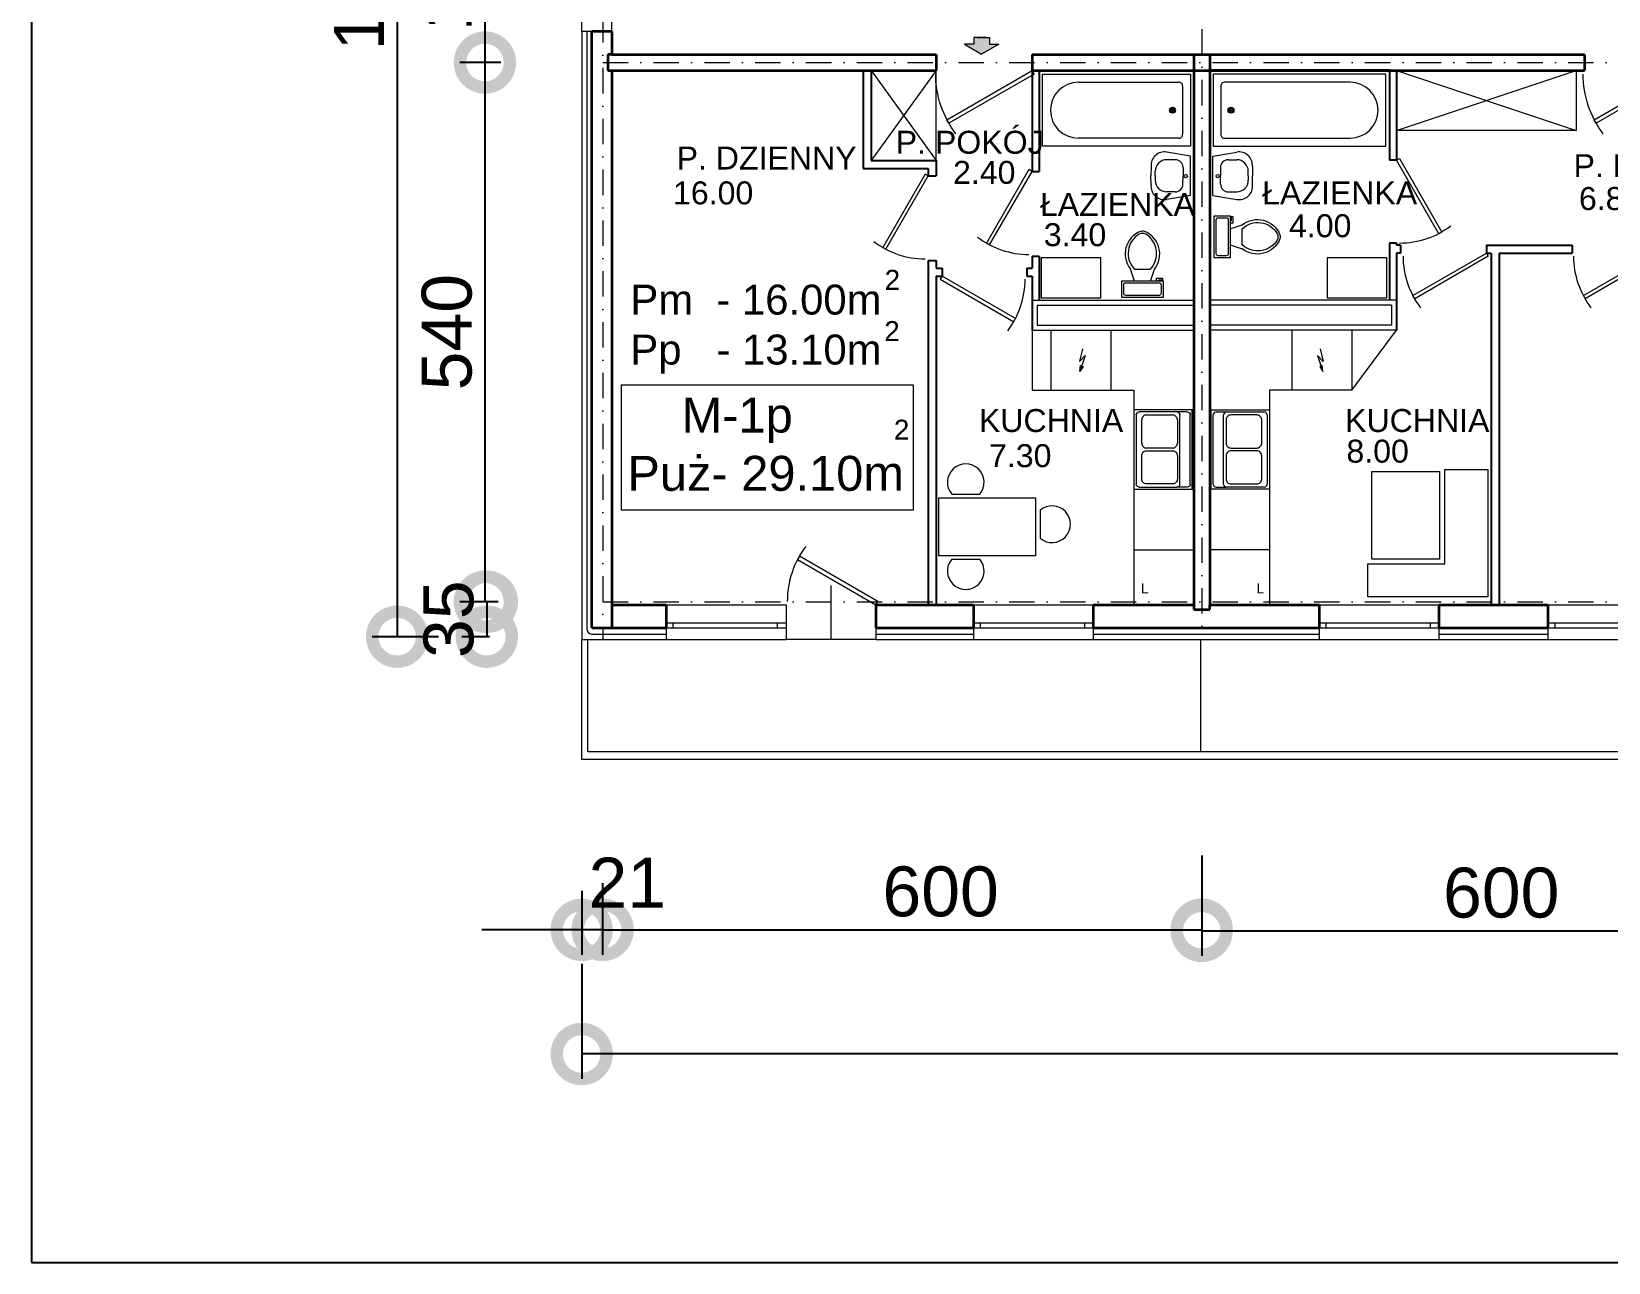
# Model space of a CAD drawing. Header units: millimetres. Extents: x 1319 to 32981, y -1505 to 15285.
# Drawn here: x 22990 to 24569, y 8233 to 9465 of the extents above; entities that cross this region are included whole.
import ezdxf

# ---------------------------------------------------------------- set-up
doc = ezdxf.new("R2010")
doc.units = ezdxf.units.MM
doc.header["$MEASUREMENT"] = 0
doc.header["$PDMODE"] = 2
doc.linetypes.add('DASHDOTX2', pattern=[50.8, 25.4, -12.7, 0, -12.7])
doc.layers.get('0').update_dxf_attribs({"lineweight": 5})
for name, color, linetype, lineweight in [('Ocieplenie', 6, 'Continuous', 5), ('Okna', 7, 'Continuous', 9), ('Okna c.', 7, 'Continuous', 5), ('OPIS', 7, 'Continuous', 9), ('Osie', 1, 'DASHDOTX2', 5), ('Piony', 1, 'Continuous', 18), ('Scianki', 34, 'Continuous', 25), ('Urządzenia', 160, 'Continuous', 5), ('Wymiary', 102, 'Continuous', 9), ('Wypełnienie', 7, 'Continuous', 5), ('Ściany k.', 7, 'Continuous', 35)]:
    doc.layers.add(name, color=color, linetype=linetype, lineweight=lineweight)
doc.layers.add('Ramka', color=7, linetype='Continuous', plot=False)
doc.styles.get("Standard").update_dxf_attribs({"font": 'ARIAL.TTF'})
doc.linetypes.add('BATTING', pattern='A,0.00254,-2.54,[134,ltypeshp.shx,S=2.54,R=0,X=-2.54,Y=0],-5.08,[134,ltypeshp.shx,S=2.54,R=180,X=2.54,Y=0],-2.54', length=10.16254)
doc.dimstyles.new('ISO-25', dxfattribs={"dimscale": 20, "dimtxt": 2.5, "dimasz": 5, "dimexe": 1.25, "dimexo": 0.625, "dimtad": 1, "dimtxsty": 'Standard', "dimblk": 'DOTSMALL', "dimcen": 2.5, "dimadec": 0, "dimazin": 0, "dimtfac": 1, "dimtmove": 0, "dimatfit": 3, "dimfxl": 0, "dimarcsym": 0})

# ---------------------------------------------------------------- blocks, each defined once
blk = doc.blocks.new('Door - Right Hung 36 in.')
blk.add_lwpolyline([(-0.75, -1.3), (0, 0), (-31.18, 18), (-31.93, 16.7)], close=True)
blk.add_arc((0, 0), 36, 142.68987, 180)
blk = doc.blocks.new('Toilet - top')
for p, q in [((9.5, -6), (9.5, -2)), ((-10, -8.5), (-8, -8.5)), ((-10, -9.5), (-10, -8.5)), ((-7, -9.5), (-10, -9.5)), ((-8, -8.5), (-8, -8)), ((-7, -8), (-7, -9.5)), ((-4, -8), (-6, -14)), ((4, -14), (-4, -14)), ((4, -8), (6, -14))]:
    blk.add_line(p, q)
blk.add_lwpolyline([(10.5, -8), (10.5, 0), (-10.5, 0), (-10.5, -8)], close=True)
for points in [[(-9.5, -2), (-9.5, -6)], [(8.5, -1), (-8.5, -1)], [(-8.5, -7), (8.5, -7)]]:
    blk.add_lwpolyline(points)
for centre, radius, start, end in [((-8.62, -1.88), 0.884, 81.8699, 188.1301), ((-8.62, -6.12), 0.884, 171.8699, 278.1301), ((8.62, -1.88), 0.884, 351.8699, 98.1301), ((8.62, -6.12), 0.884, 261.8699, 8.1301), ((3.52, -21.58), 12.17, 141.46911, 247.97143), ((4.2, -21.82), 11.33, 136.36773, 238.94682), ((-3.52, -21.58), 12.17, 292.02843, 38.53071), ((-4.2, -21.82), 11.33, 301.05301, 43.63209), ((0, -27.88), 4, 245.73182, 294.26817), ((0, -29), 4, 254.86053, 285.13947)]:
    blk.add_arc(centre, radius, start, end)
blk = doc.blocks.new('_DotSmall')
at = {"color": 0, "const_width": 0.5}
blk.add_lwpolyline([(-0.0625, 0, 1), (0.0625, 0, 1)], format="xyb", close=True, dxfattribs=at)
blk = doc.blocks.new('*D70')
at = {"layer": 'Defpoints', "color": 0}
for p in [(24162, 8652.7), (23562, 8625), (24162, 8565.8)]:
    blk.add_point(p, dxfattribs=at)
at = {"layer": 'Wymiary', "color": 0, "lineweight": -2}
for p, q in [((24162, 8640.2), (24162, 8540.8)), ((23562, 8612.5), (23562, 8540.8)), ((23562, 8565.8), (24162, 8565.8))]:
    blk.add_line(p, q, dxfattribs=at)
at = {"layer": 'Wymiary', "color": 0, "lineweight": -2, "xscale": 100, "yscale": 100, "zscale": 100, "rotation": 180}
blk.add_blockref('_DotSmall', (23562, 8565.8), dxfattribs=at)
at = {"layer": 'Wymiary', "color": 0, "lineweight": -2, "xscale": 100, "yscale": 100, "zscale": 100}
blk.add_blockref('_DotSmall', (24162, 8565.8), dxfattribs=at)
at = {"layer": 'Wymiary', "color": 0, "insert": (23900.5, 8603.8), "char_height": 50, "attachment_point": 5}
blk.add_mtext('600', dxfattribs=at)
blk = doc.blocks.new('*D71')
at = {"layer": 'Defpoints', "color": 0}
for p in [(23541, 8544.2), (26823, 8540.8), (23541, 8441.3)]:
    blk.add_point(p, dxfattribs=at)
at = {"layer": 'Wymiary', "color": 0, "lineweight": -2}
for p, q in [((23541, 8531.7), (23541, 8416.3)), ((26823, 8528.3), (26823, 8416.3)), ((26823, 8441.3), (23541, 8441.3))]:
    blk.add_line(p, q, dxfattribs=at)
at = {"layer": 'Wymiary', "color": 0, "lineweight": -2, "xscale": 100, "yscale": 100, "zscale": 100, "rotation": 180}
blk.add_blockref('_DotSmall', (23541, 8441.3), dxfattribs=at)
at = {"layer": 'Wymiary', "color": 0, "lineweight": -2, "xscale": 100, "yscale": 100, "zscale": 100}
blk.add_blockref('_DotSmall', (26823, 8441.3), dxfattribs=at)
at = {"layer": 'Wymiary', "color": 0, "insert": (25182, 8479.3), "char_height": 50, "attachment_point": 5}
blk.add_mtext('3282', dxfattribs=at)
blk = doc.blocks.new('*D73')
at = {"layer": 'Defpoints', "color": 0}
for p in [(24162, 8652.7), (24762, 8631.2), (24762, 8564.6)]:
    blk.add_point(p, dxfattribs=at)
at = {"layer": 'Wymiary', "color": 0, "lineweight": -2}
for p, q in [((24162, 8640.2), (24162, 8539.6)), ((24762, 8618.7), (24762, 8539.6)), ((24162, 8564.6), (24762, 8564.6))]:
    blk.add_line(p, q, dxfattribs=at)
at = {"layer": 'Wymiary', "color": 0, "lineweight": -2, "xscale": 100, "yscale": 100, "zscale": 100, "rotation": 180}
blk.add_blockref('_DotSmall', (24162, 8564.6), dxfattribs=at)
at = {"layer": 'Wymiary', "color": 0, "lineweight": -2, "xscale": 100, "yscale": 100, "zscale": 100}
blk.add_blockref('_DotSmall', (24762, 8564.6), dxfattribs=at)
at = {"layer": 'Wymiary', "color": 0, "insert": (24462, 8602.6), "char_height": 50, "attachment_point": 5}
blk.add_mtext('600', dxfattribs=at)
blk = doc.blocks.new('*D83')
at = {"layer": 'Defpoints', "color": 0}
for p in [(23472.6, 9434.2), (23444.1, 8894.2), (23470, 8894.2)]:
    blk.add_point(p, dxfattribs=at)
at = {"layer": 'Wymiary', "color": 0, "lineweight": -2}
for p, q in [((23460.1, 9434.2), (23419.1, 9434.2)), ((23444.1, 9434.2), (23444.1, 8894.2)), ((23457.5, 8894.2), (23419.1, 8894.2))]:
    blk.add_line(p, q, dxfattribs=at)
at = {"layer": 'Wymiary', "color": 0, "lineweight": -2, "xscale": 100, "yscale": 100, "zscale": 100}
for p, rotation in [((23444.1, 9434.2), 90), ((23444.1, 8894.2), 270)]:
    blk.add_blockref('_DotSmall', p, dxfattribs=dict(at, rotation=rotation))
at = {"layer": 'Wymiary', "color": 0, "insert": (23406.1, 9164.2), "char_height": 50, "attachment_point": 5, "rotation": 90}
blk.add_mtext('540', dxfattribs=at)
blk = doc.blocks.new('*D84')
at = {"layer": 'Defpoints', "color": 0}
for p in [(23405.1, 10189.2), (23356.2, 8859.2), (23410, 8859.2)]:
    blk.add_point(p, dxfattribs=at)
at = {"layer": 'Wymiary', "color": 0, "lineweight": -2}
for p, q in [((23392.6, 10189.2), (23331.2, 10189.2)), ((23356.2, 10189.2), (23356.2, 8859.2)), ((23397.5, 8859.2), (23331.2, 8859.2))]:
    blk.add_line(p, q, dxfattribs=at)
at = {"layer": 'Wymiary', "color": 0, "lineweight": -2, "xscale": 100, "yscale": 100, "zscale": 100}
for p, rotation in [((23356.2, 10189.2), 90), ((23356.2, 8859.2), 270)]:
    blk.add_blockref('_DotSmall', p, dxfattribs=dict(at, rotation=rotation))
at = {"layer": 'Wymiary', "color": 0, "insert": (23318.2, 9524.2), "char_height": 50, "attachment_point": 5, "rotation": 90}
blk.add_mtext('1330', dxfattribs=at)
blk = doc.blocks.new('*D85')
at = {"layer": 'Defpoints', "color": 0}
for p in [(23470, 8894.2), (23446, 8859.2), (23461.2, 8859.2)]:
    blk.add_point(p, dxfattribs=at)
at = {"layer": 'Wymiary', "color": 0, "lineweight": -2}
for p, q in [((23457.5, 8894.2), (23421, 8894.2)), ((23446, 8894.2), (23446, 8859.2)), ((23448.7, 8859.2), (23421, 8859.2))]:
    blk.add_line(p, q, dxfattribs=at)
at = {"layer": 'Wymiary', "color": 0, "lineweight": -2, "xscale": 100, "yscale": 100, "zscale": 100}
for p, rotation in [((23446, 8894.2), 90), ((23446, 8859.2), 270)]:
    blk.add_blockref('_DotSmall', p, dxfattribs=dict(at, rotation=rotation))
at = {"layer": 'Wymiary', "color": 0, "insert": (23407.9, 8876.7), "char_height": 50, "attachment_point": 5, "rotation": 90}
blk.add_mtext('35', dxfattribs=at)
blk = doc.blocks.new('*D87')
at = {"layer": 'Defpoints', "color": 0}
for p in [(23478.9, 9614.2), (23444.1, 9434.2), (23472.6, 9434.2)]:
    blk.add_point(p, dxfattribs=at)
at = {"layer": 'Wymiary', "color": 0, "lineweight": -2}
for p, q in [((23466.4, 9614.2), (23419.1, 9614.2)), ((23444.1, 9614.2), (23444.1, 9434.2)), ((23460.1, 9434.2), (23419.1, 9434.2))]:
    blk.add_line(p, q, dxfattribs=at)
at = {"layer": 'Wymiary', "color": 0, "lineweight": -2, "xscale": 100, "yscale": 100, "zscale": 100}
for p, rotation in [((23444.1, 9614.2), 90), ((23444.1, 9434.2), 270)]:
    blk.add_blockref('_DotSmall', p, dxfattribs=dict(at, rotation=rotation))
at = {"layer": 'Wymiary', "color": 0, "insert": (23406.1, 9524.2), "char_height": 50, "attachment_point": 5, "rotation": 90}
blk.add_mtext('180', dxfattribs=at)
blk = doc.blocks.new('*D61')
at = {"layer": 'Defpoints', "color": 0}
for p in [(23562, 8624.8), (23541, 8617.2), (23541, 8565.6)]:
    blk.add_point(p, dxfattribs=at)
at = {"layer": 'Wymiary', "color": 0, "lineweight": -2}
for p, q in [((23562, 8612.3), (23562, 8540.6)), ((23541, 8604.7), (23541, 8540.6)), ((23541, 8565.6), (23441, 8565.6)), ((23562, 8565.6), (23541, 8565.6)), ((23562, 8565.6), (23662, 8565.6))]:
    blk.add_line(p, q, dxfattribs=at)
at = {"layer": 'Wymiary', "color": 0, "lineweight": -2, "xscale": 100, "yscale": 100, "zscale": 100}
blk.add_blockref('_DotSmall', (23541, 8565.6), dxfattribs=at)
at = {"layer": 'Wymiary', "color": 0, "lineweight": -2, "xscale": 100, "yscale": 100, "zscale": 100, "rotation": 180}
blk.add_blockref('_DotSmall', (23562, 8565.6), dxfattribs=at)
at = {"layer": 'Wymiary', "color": 0, "insert": (23586.7, 8612.9), "char_height": 50, "attachment_point": 5}
blk.add_mtext('21', dxfattribs=at)

msp = doc.modelspace()

# ---------------------------------------------------------------- hatches: boundary and pattern name
at = {"layer": 'Urządzenia'}
msp.add_hatch(color=256, dxfattribs=at).paths.add_polyline_path([(23958.885, 9452.556), (23949.535, 9452.556), (23949.535, 9459.423), (23937.145, 9459.423), (23933.631, 9459.423), (23933.631, 9452.556), (23924.281, 9452.556), (23941.583, 9442.677)])

# ---------------------------------------------------------------- linework, layer by layer
at = {"layer": 'Ocieplenie'}
for p, q in [((23541.05, 9465.249), (23541.05, 8856.245)), ((23551.05, 9465.249), (23541.05, 9465.249)), ((23625.686, 8868.245), (23625.686, 8856.245)), ((23835.686, 8868.245), (23835.686, 8856.245)), ((23933.464, 8868.245), (23933.464, 8856.245)), ((24053.464, 8868.245), (24053.464, 8856.245)), ((24279.57, 8868.245), (24279.57, 8856.245)), ((24399.57, 8868.245), (24399.57, 8856.245)), ((24508.818, 8868.245), (24508.818, 8856.245)), ((23541.05, 8856.245), (23625.686, 8856.245)), ((23835.686, 8856.245), (23933.464, 8856.245)), ((24053.464, 8856.245), (24279.57, 8856.245)), ((24399.57, 8856.245), (24508.818, 8856.245))]:
    msp.add_line(p, q, dxfattribs=at)
at = {"layer": 'Ocieplenie', "linetype": 'BATTING', "ltscale": 0.4}
msp.add_line((23546.161, 9465.249), (23546.161, 8866.881), dxfattribs=at)
at = {"layer": 'Ocieplenie', "linetype": 'BATTING', "ltscale": 0.5}
for p, q in [((23551.161, 8861.881), (23625.686, 8861.881)), ((23835.686, 8861.881), (23933.464, 8861.881)), ((24053.464, 8861.881), (24279.57, 8861.881)), ((24399.57, 8861.881), (24508.818, 8861.881))]:
    msp.add_line(p, q, dxfattribs=at)
at = {"layer": 'Ocieplenie', "linetype": 'BATTING', "ltscale": 0.4}
msp.add_arc((23551.161, 8866.881), 5, 180, 270, dxfattribs=at)
at = {"layer": 'Okna'}
msp.add_line((23835.686, 8856.245), (23745.686, 8856.245), dxfattribs=at)
at = {"layer": 'Okna c.'}
for p, q in [((23541.05, 9465.249), (23541.05, 9585.249)), ((23571.05, 9465.249), (23571.05, 9585.249)), ((23790.686, 8910.548), (23790.686, 8856.245)), ((23625.686, 8891.245), (23745.686, 8891.245)), ((23745.686, 8891.245), (23745.686, 8856.245)), ((23933.464, 8891.245), (24053.464, 8891.245)), ((24279.57, 8891.245), (24399.57, 8891.245)), ((24508.818, 8891.245), (24658.818, 8891.245)), ((23625.686, 8873.245), (23745.686, 8873.245)), ((23625.686, 8868.245), (23745.686, 8868.245)), ((23632.46, 8873.245), (23632.46, 8868.245)), ((23736.795, 8873.245), (23736.795, 8868.245)), ((23933.464, 8873.245), (24053.464, 8873.245)), ((23933.464, 8868.245), (24053.464, 8868.245)), ((23940.238, 8873.245), (23940.238, 8868.245)), ((24044.573, 8873.245), (24044.573, 8868.245)), ((24279.57, 8873.245), (24399.57, 8873.245)), ((24279.57, 8868.245), (24399.57, 8868.245)), ((24286.344, 8873.245), (24286.344, 8868.245)), ((24390.68, 8873.245), (24390.68, 8868.245)), ((24508.818, 8873.245), (24658.818, 8873.245)), ((24508.818, 8868.245), (24658.818, 8868.245)), ((24515.592, 8873.245), (24515.592, 8868.245)), ((23541.05, 8736.245), (23541.05, 8856.245)), ((23547.019, 8743.8), (23547.019, 8856.245)), ((23625.686, 8856.245), (23745.686, 8856.245)), ((23933.464, 8856.245), (24053.464, 8856.245)), ((24161.237, 8743.8), (24161.237, 8856.245)), ((24279.57, 8856.245), (24399.57, 8856.245)), ((24508.818, 8856.245), (24658.818, 8856.245)), ((26823.05, 8736.245), (23541.05, 8736.245)), ((26815.375, 8743.8), (23547.019, 8743.8))]:
    msp.add_line(p, q, dxfattribs=at)
at = {"layer": 'Osie'}
for p, q in [((23562.05, 10192.245), (23562.05, 8856.245)), ((24162.05, 10180.245), (24162.05, 8856.245)), ((23562.05, 9434.245), (25190.05, 9434.245)), ((23562.05, 8894.245), (25174.05, 8894.245))]:
    msp.add_line(p, q, dxfattribs=at)
at = {"layer": 'Piony'}
for p, q in [((23992.05, 9196.245), (24154.05, 9196.245)), ((24357.05, 9196.245), (24170.05, 9196.245)), ((23997.05, 9191.245), (24154.05, 9191.245)), ((23997.05, 9191.245), (23997.05, 9171.245)), ((24352.05, 9191.245), (24170.05, 9191.245)), ((24352.05, 9191.245), (24352.05, 9171.245)), ((23992.05, 9166.245), (24154.05, 9166.245)), ((23997.05, 9171.245), (24154.05, 9171.245)), ((24352.05, 9171.245), (24170.05, 9171.245)), ((24357.05, 9166.245), (24170.05, 9166.245))]:
    msp.add_line(p, q, dxfattribs=at)
at = {"layer": 'Ramka'}
msp.add_lwpolyline([(22989.98, 8232.53), (32980.628, 8232.53), (32980.628, 15285.103), (22989.98, 15285.103)], close=True, dxfattribs=at)
at = {"layer": 'Scianki'}
for p, q in [((23823.05, 9426.245), (23823.05, 9328.245)), ((23831.05, 9426.245), (23831.05, 9336.245)), ((23992.05, 9426.245), (23992.05, 9325.156)), ((23999.05, 9426.245), (23999.05, 9325.156)), ((24350.05, 9426.245), (24350.05, 9336.293)), ((24357.05, 9426.245), (24357.05, 9336.293)), ((23831.05, 9336.245), (23896.05, 9336.245)), ((23896.05, 9336.245), (23896.05, 9320.79)), ((24357.05, 9336.293), (24350.05, 9336.293)), ((23823.05, 9328.245), (23888.05, 9328.245)), ((23888.05, 9328.245), (23888.05, 9320.79)), ((23888.05, 9320.79), (23896.05, 9320.79)), ((23992.05, 9325.156), (23999.05, 9325.156)), ((23992.05, 9240.156), (23992.05, 9228.245)), ((23992.05, 9240.156), (23999.05, 9240.156)), ((23999.05, 9240.156), (23999.05, 9196.245)), ((24357.05, 9253.156), (24350.05, 9253.156)), ((24350.05, 9253.156), (24350.05, 9196.245)), ((24357.05, 9253.156), (24357.05, 9251.245)), ((24361.181, 9251.245), (24357.05, 9251.245)), ((24357.05, 9243.245), (24357.05, 9166.245)), ((24361.181, 9243.245), (24357.05, 9243.245)), ((24361.181, 9251.245), (24361.181, 9243.245)), ((24447.181, 9251.245), (24532.92, 9251.245)), ((24447.181, 9251.245), (24447.181, 9243.245)), ((24447.181, 9243.245), (24452.05, 9243.245)), ((24452.05, 9243.245), (24452.05, 8891.245)), ((24460.05, 9243.245), (24460.05, 8891.245)), ((24460.05, 9243.245), (24532.92, 9243.245)), ((24532.92, 9251.245), (24532.92, 9243.245)), ((23888.05, 9235.79), (23888.05, 8891.245)), ((23888.05, 9235.79), (23896.05, 9235.79)), ((23888.05, 9235.79), (23888.05, 9233.879)), ((23896.05, 9235.79), (23896.05, 9228.245)), ((23896.05, 9228.245), (23901.919, 9228.245)), ((23901.919, 9228.245), (23901.919, 9220.245)), ((23986.919, 9228.245), (23992.05, 9228.245)), ((23986.919, 9228.245), (23986.919, 9220.245)), ((23896.05, 9220.245), (23896.05, 8891.245)), ((23896.05, 9220.245), (23901.919, 9220.245)), ((23986.919, 9220.245), (23992.05, 9220.245)), ((23992.05, 9220.245), (23992.05, 9166.245))]:
    msp.add_line(p, q, dxfattribs=at)
at = {"layer": 'Urządzenia'}
for p, q in [((23933.631, 9452.556), (23924.281, 9452.556)), ((23924.281, 9452.556), (23941.583, 9442.677)), ((23946.021, 9459.423), (23933.631, 9459.423)), ((23933.631, 9459.423), (23933.631, 9452.556)), ((23937.145, 9459.423), (23949.535, 9459.423)), ((23958.885, 9452.556), (23941.583, 9442.677)), ((23949.535, 9459.423), (23949.535, 9452.556)), ((23949.535, 9452.556), (23958.885, 9452.556)), ((23831.05, 9426.245), (23896.05, 9336.245)), ((23896.05, 9426.245), (23831.05, 9336.245)), ((23896.05, 9370.876), (23896.05, 9426.245)), ((24357.05, 9426.245), (24537.05, 9366.245)), ((24357.05, 9366.245), (24537.05, 9426.245)), ((24134.771, 9386.445), (24130.771, 9386.445)), ((24132.771, 9384.445), (24132.771, 9388.445)), ((24189.329, 9386.445), (24193.329, 9386.445)), ((24191.329, 9384.445), (24191.329, 9388.445)), ((23896.05, 9336.245), (23896.05, 9370.876)), ((24135.675, 9336.798), (24127.035, 9336.833)), ((24150.89, 9340.353), (24127.067, 9344.513)), ((24150.89, 9301.059), (24150.89, 9340.353)), ((24173.21, 9340.353), (24197.033, 9344.513)), ((24173.21, 9301.059), (24173.21, 9340.353)), ((24188.424, 9336.798), (24197.064, 9336.833)), ((24111.364, 9329.99), (24111.167, 9320.854)), ((24111.289, 9311.718), (24111.167, 9320.854)), ((24115.45, 9320.837), (24115.432, 9316.314)), ((24115.45, 9320.837), (24115.468, 9325.36)), ((24143.256, 9312.36), (24143.29, 9320.723)), ((24143.324, 9329.086), (24143.29, 9320.723)), ((24180.775, 9329.086), (24180.81, 9320.723)), ((24180.844, 9312.36), (24180.81, 9320.723)), ((24208.649, 9320.837), (24208.631, 9325.36)), ((24208.649, 9320.837), (24208.668, 9316.314)), ((24212.736, 9329.99), (24212.932, 9320.854)), ((24212.81, 9311.718), (24212.932, 9320.854)), ((24135.544, 9304.712), (24126.904, 9304.747)), ((24188.555, 9304.712), (24197.195, 9304.747)), ((24150.89, 9301.059), (24126.873, 9297.067)), ((24173.21, 9301.059), (24197.226, 9297.067)), ((23992.05, 9166.245), (23992.05, 9106.245)), ((24011.05, 9166.245), (24011.05, 9106.245)), ((24071.05, 9166.245), (24071.05, 9106.245)), ((24252.348, 9166.245), (24252.348, 9106.245)), ((24312.348, 9106.245), (24357.05, 9166.245)), ((24312.348, 9166.245), (24312.348, 9106.245)), ((24042.769, 9147.65), (24039.612, 9134.723)), ((24280.628, 9147.65), (24283.786, 9134.723)), ((24039.612, 9134.723), (24045.296, 9140.714)), ((24045.296, 9140.714), (24039.928, 9124.633)), ((24039.928, 9124.633), (24040.586, 9130.89)), ((24043.123, 9129.94), (24039.928, 9124.633)), ((24040.586, 9130.89), (24043.123, 9129.94)), ((24283.786, 9134.723), (24278.102, 9140.714)), ((24278.102, 9140.714), (24283.47, 9124.633)), ((24282.812, 9130.89), (24280.274, 9129.94)), ((24280.274, 9129.94), (24283.47, 9124.633)), ((24283.47, 9124.633), (24282.812, 9130.89)), ((23992.05, 9106.245), (24094.05, 9106.245)), ((24094.05, 9106.245), (24094.05, 8891.245)), ((24312.348, 9106.245), (24230.05, 9106.245)), ((24230.05, 9106.245), (24230.05, 8891.245)), ((24153.521, 9086.245), (24094.05, 9086.245)), ((24094.05, 9086.245), (24094.05, 9006.95)), ((24147.575, 9084.262), (24099.502, 9084.262)), ((24152.53, 9006.95), (24152.53, 9086.245)), ((24153.521, 9006.95), (24153.521, 9086.245)), ((24170.578, 9086.245), (24230.05, 9086.245)), ((24170.578, 9006.95), (24170.578, 9086.245)), ((24171.569, 9006.95), (24171.569, 9086.245)), ((24176.525, 9084.262), (24224.597, 9084.262)), ((24230.05, 9086.245), (24230.05, 9006.95)), ((24096.529, 9081.289), (24096.529, 9011.905)), ((24101.98, 9053.056), (24101.98, 9076.349)), ((24106.935, 9081.304), (24132.707, 9081.304)), ((24137.662, 9076.349), (24137.662, 9053.056)), ((24140.14, 9011.905), (24140.14, 9081.289)), ((24150.548, 9011.905), (24150.548, 9081.289)), ((24173.551, 9011.905), (24173.551, 9081.289)), ((24183.959, 9011.905), (24183.959, 9081.289)), ((24186.437, 9076.349), (24186.437, 9053.056)), ((24217.164, 9081.304), (24191.393, 9081.304)), ((24222.12, 9053.056), (24222.12, 9076.349)), ((24227.571, 9081.289), (24227.571, 9011.905)), ((24101.98, 9017.109), (24101.98, 9040.402)), ((24132.707, 9048.1), (24106.935, 9048.1)), ((24106.935, 9045.358), (24132.707, 9045.358)), ((24137.662, 9040.402), (24137.662, 9017.109)), ((24186.437, 9040.402), (24186.437, 9017.109)), ((24191.393, 9048.1), (24217.164, 9048.1)), ((24217.164, 9045.358), (24191.393, 9045.358)), ((24222.12, 9017.109), (24222.12, 9040.402)), ((24094.05, 9006.95), (24153.521, 9006.95)), ((24099.502, 9008.932), (24137.167, 9008.932)), ((24132.707, 9012.153), (24106.935, 9012.153)), ((24147.575, 9008.932), (24137.167, 9008.932)), ((24230.05, 9006.95), (24170.578, 9006.95)), ((24176.525, 9008.932), (24186.933, 9008.932)), ((24224.597, 9008.932), (24186.933, 9008.932)), ((24191.393, 9012.153), (24217.164, 9012.153)), ((23911.653, 9001.939), (23939.68, 9001.939)), ((24000.222, 8985.821), (24000.222, 8957.794)), ((24094.05, 8946.245), (24154.05, 8946.245)), ((24230.05, 8946.245), (24170.05, 8946.245)), ((23911.653, 8936.863), (23939.68, 8936.863))]:
    msp.add_line(p, q, dxfattribs=at)
for points in [[(24150.771, 9422.445), (24150.771, 9350.445), (24002.508, 9350.445), (24002.508, 9422.445)], [(24173.329, 9422.445), (24173.329, 9350.445), (24346.592, 9350.445), (24346.592, 9422.445)], [(24357.05, 9426.245), (24537.05, 9426.245), (24537.05, 9366.245), (24357.05, 9366.245)], [(24001.118, 9198.551), (24061.118, 9198.551), (24061.118, 9238.551), (24001.118, 9238.551)], [(24287.572, 9198.551), (24347.572, 9198.551), (24347.572, 9238.551), (24287.572, 9238.551)], [(23580.921, 9111.487), (23872.902, 9111.487), (23872.902, 8985.838), (23580.921, 8985.838)], [(24332.318, 8936.809), (24332.318, 9024.541), (24400.318, 9024.541), (24400.318, 8936.809)], [(23898.566, 8998.266), (23995.566, 8998.266), (23995.566, 8940.266), (23898.566, 8940.266)]]:
    msp.add_lwpolyline(points, close=True, dxfattribs=at)
for points in [[(24038.508, 9414.445), (24138.771, 9414.445)], [(24310.592, 9414.445), (24185.329, 9414.445)], [(24142.771, 9410.445), (24142.771, 9362.445)], [(24181.329, 9410.445), (24181.329, 9362.445)], [(24138.771, 9358.445), (24038.508, 9358.445)], [(24185.329, 9358.445), (24310.592, 9358.445)], [(24405.498, 8932.287), (24405.498, 9026.49), (24448.498, 9026.49), (24448.498, 8927.287)], [(24448.498, 8927.287), (24448.498, 8899.287), (24328.447, 8899.287), (24328.447, 8932.287), (24405.498, 8932.287)]]:
    msp.add_lwpolyline(points, dxfattribs=at)
for centre, radius in [((24132.771, 9386.445), 3), ((24132.771, 9386.445), 2), ((24191.329, 9386.445), 3), ((24191.329, 9386.445), 2), ((24146.067, 9320.435), 1.634), ((24178.033, 9320.435), 1.634)]:
    msp.add_circle(centre, radius, dxfattribs=at)
for centre, radius, start, end in [((24038.508, 9386.445), 28, 90, 270), ((24139.271, 9410.945), 3.536, 351.8699, 98.1301), ((24184.829, 9410.945), 3.536, 81.8699, 188.1301), ((24310.592, 9386.445), 28, 270, 90), ((24139.271, 9361.945), 3.536, 261.8699, 8.1301), ((24184.829, 9361.945), 3.536, 171.8699, 278.1301), ((24184.829, 9361.945), 3.536, 171.8699, 278.1301), ((24124.687, 9331.335), 13.391, 79.761667, 185.767131), ((24126.988, 9325.313), 11.52, 89.766122, 179.766122), ((24135.644, 9329.118), 7.68, 359.766122, 89.766122), ((24188.455, 9329.118), 7.68, 90.233878, 180.233878), ((24199.413, 9331.335), 13.391, 354.232869, 100.238333), ((24197.111, 9325.313), 11.52, 0.233878, 90.233878), ((24124.601, 9310.263), 13.391, 173.765112, 279.770576), ((24126.951, 9316.267), 11.52, 179.766122, 269.766122), ((24135.576, 9312.392), 7.68, 269.766122, 359.766122), ((24188.524, 9312.392), 7.68, 180.233878, 270.233878), ((24197.148, 9316.267), 11.52, 270.233878, 0.233878), ((24199.499, 9310.263), 13.391, 260.229424, 6.234888), ((24176.525, 9081.289), 2.974, 89.995911, 179.99909), ((24186.933, 9081.289), 2.974, 90.005856, 179.99909), ((24224.597, 9081.289), 2.974, 0.000917, 89.996266), ((24106.935, 9076.349), 4.955, 89.995824, 180), ((24132.707, 9076.349), 4.956, 359.999148, 90.001732), ((24191.393, 9076.349), 4.956, 89.998268, 180.000852), ((24217.164, 9076.349), 4.955, 0, 90.004176), ((24106.935, 9053.056), 4.956, 180, 270.004152), ((24132.707, 9053.056), 4.956, 269.998251, 359.99867), ((24191.393, 9053.056), 4.956, 180.00133, 270.001749), ((24217.164, 9053.056), 4.956, 269.995848, 0), ((24191.393, 9040.402), 4.956, 89.998268, 180.000852), ((24217.164, 9040.402), 4.955, 0, 90.004176), ((23925.667, 9013.838), 18.384, 319.664431, 220.335569), ((24176.525, 9011.905), 2.973, 179.997259, 270.004071), ((24186.933, 9011.905), 2.974, 179.997259, 269.994154), ((24191.393, 9017.109), 4.956, 180.00133, 270.001749), ((24217.164, 9017.109), 4.956, 269.995848, 0), ((24224.597, 9011.905), 2.973, 270.003744, 0.002744), ((24012.122, 8971.808), 18.384, 229.664431, 130.335569), ((23925.667, 8924.964), 18.384, 139.664431, 40.335569)]:
    msp.add_arc(centre, radius, start, end, dxfattribs=at)
at = {"layer": 'Urządzenia', "extrusion": (0, 0, -1)}
for centre, major_axis, start_param, end_param in [((24099.502, 9081.289), (2.103, 2.103), 3.92700682, 5.49772197), ((24137.167, 9081.289), (-2.103, 2.103), 0.78550037, 2.35617861), ((24147.575, 9081.289), (-2.103, 2.103), 0.7853268, 2.35617861), ((24106.935, 9040.402), (3.504, 3.504), 3.92699082, 5.49786003), ((24132.707, 9040.402), (3.504, 3.504), -0.78542839, 0.78541303), ((24099.502, 9011.905), (-2.103, 2.103), 3.92705616, 5.49783504), ((24106.935, 9017.109), (3.504, 3.504), 2.35612202, 3.92699082), ((24132.707, 9017.109), (3.504, 3.504), 0.78542138, 2.35622502), ((24137.167, 9011.905), (-2.103, 2.103), 2.35614665, 3.92688879), ((24147.575, 9011.905), (2.102, 2.102), 0.78535032, 2.35626554)]:
    msp.add_ellipse(centre, major_axis=major_axis, ratio=1, start_param=start_param, end_param=end_param, dxfattribs=at)
at = {"layer": 'Ściany k.'}
for p, q in [((23571.05, 9465.249), (23551.05, 9465.249)), ((23551.05, 8868.245), (23551.05, 9465.249)), ((23571.05, 9465.249), (23571.05, 9442.245)), ((23571.05, 9465.249), (23571.05, 9442.245)), ((23567.05, 9442.245), (23567.05, 9426.245)), ((23571.05, 9442.245), (23567.05, 9442.245)), ((23571.05, 9442.245), (23896.05, 9442.245)), ((23571.05, 9442.245), (23571.05, 9442.245)), ((23896.05, 9442.245), (23896.05, 9426.245)), ((23992.05, 9442.245), (24545.531, 9442.245)), ((23992.05, 9442.245), (23992.05, 9426.245)), ((24154.05, 9442.245), (24154.05, 8891.245)), ((24170.05, 9442.245), (24170.05, 8891.245)), ((24545.531, 9442.245), (24545.531, 9426.245)), ((23567.05, 9426.245), (23571.05, 9426.245)), ((23571.05, 9426.245), (23896.05, 9426.245)), ((23571.05, 9426.245), (23571.05, 8868.245)), ((23992.05, 9426.245), (24154.05, 9426.245)), ((24154.05, 9426.245), (24545.531, 9426.245)), ((24350.05, 9426.245), (24170.05, 9426.245)), ((23571.05, 8891.245), (23625.686, 8891.245)), ((23625.686, 8891.245), (23625.686, 8868.245)), ((23835.686, 8891.245), (23933.464, 8891.245)), ((23835.686, 8891.245), (23835.686, 8868.245)), ((23933.464, 8891.245), (23933.464, 8868.245)), ((24053.464, 8891.245), (24154.05, 8891.245)), ((24053.464, 8891.245), (24053.464, 8868.245)), ((24154.05, 8891.245), (24154.05, 8886.448)), ((24154.05, 8886.448), (24170.05, 8886.448)), ((24170.05, 8891.245), (24279.57, 8891.245)), ((24170.05, 8886.448), (24170.05, 8891.245)), ((24279.57, 8891.245), (24279.57, 8868.245)), ((24399.57, 8891.245), (24508.818, 8891.245)), ((24399.57, 8891.245), (24399.57, 8868.245)), ((24508.818, 8891.245), (24508.818, 8868.245)), ((23551.05, 8868.245), (23625.686, 8868.245)), ((23835.686, 8868.245), (23933.464, 8868.245)), ((24053.464, 8868.245), (24279.57, 8868.245)), ((24399.57, 8868.245), (24508.818, 8868.245))]:
    msp.add_line(p, q, dxfattribs=at)

# ---------------------------------------------------------------- block references
for p, xscale, yscale, zscale, rotation in [((23994.103, 9422.689), -2.7376, 2.7376, 2.7376, 180), ((24642.584, 9422.689), -2.7376, 2.7376, 2.7376, 180), ((24360.115, 9338.063), -2.36, 2.36, 2.36, 270), ((23884.984, 9322.56), 2.36, 2.36, 2.36, 90), ((23988.984, 9326.926), 2.36, 2.36, 2.36, 90), ((24448.951, 9240.179), -2.36, 2.36, 2.36, 180), ((24619.69, 9240.179), -2.36, 2.36, 2.36, 180), ((23900.149, 9217.179), 2.36, 2.36, 2.36, 180)]:
    msp.add_blockref('Door - Right Hung 36 in.', p, dxfattribs=dict(xscale=xscale, yscale=yscale, zscale=zscale, rotation=rotation))
at = {"xscale": 2.518592, "yscale": 2.518592, "zscale": 2.518592}
msp.add_blockref('Door - Right Hung 36 in.', (23837.575, 8894.517), dxfattribs=at)
at = {"layer": 'Urządzenia', "yscale": 2, "zscale": 2}
for p, xscale, rotation in [((24174.619, 9259.731), -2, 89.99999999999977), ((24102.641, 9199.345), 2, 180)]:
    msp.add_blockref('Toilet - top', p, dxfattribs=dict(at, xscale=xscale, rotation=rotation))

# ---------------------------------------------------------------- texts
at = {"lineweight": 18}
for s, height, p in [('2', 20, (23844.44, 9206.561)), ('2', 20, (23844.062, 9155.271)), ('2', 20, (23853.697, 9056.528)), ('L', 10, (24101.226, 8902.511)), ('L', 10, (24216.853, 8902.511))]:
    msp.add_text(s, height=height, dxfattribs=at).set_placement(p)
at = {"layer": 'OPIS', "attachment_point": 1}
for s, insert, char_height, width in [('{\\fArial|b0|i0|c238|p34;Pm  - 16.00m\\PPp   - 13.10m}', (23589.781, 9211.778), 30, 285.9913), ('{\\fArial|b0|i0|c238|p34;    M-1p\\PPuż- 29.10m}', (23586.676, 9098.656), 35, 296.2022)]:
    msp.add_mtext(s, dxfattribs=dict(at, insert=insert, char_height=char_height, width=width))
at = {"layer": 'Wypełnienie'}
for s, p in [('P. POKÓJ', (23855.506, 9342.874)), ('P. DZIENNY', (23636.069, 9327.069)), ('2.40', (23912.951, 9312.706)), ('P. POKÓJ', (24534.435, 9319.412)), ('16.00', (23632.477, 9292.174)), ('ŁAZIENKA', (23999.937, 9280.647)), ('ŁAZIENKA', (24222.542, 9292.144)), ('6.80', (24539.837, 9286.526)), ('3.40', (24003.868, 9250.277)), ('4.00', (24249.423, 9259.259)), ('KUCHNIA', (23938.854, 9064.197)), ('KUCHNIA', (24305.646, 9064.197)), ('7.30', (23949.003, 9029.009)), ('8.00', (24306.969, 9033.51))]:
    msp.add_text(s, height=23, dxfattribs=at).set_placement(p)

# ---------------------------------------------------------------- dimensions: what is measured, and where the dimension line sits
at = {"layer": 'Wymiary'}
for base, p1, p2, picture, middle in [((23356.197, 8859.245), (23405.097, 10189.245), (23409.994, 8859.245), '*D84', (23318.151, 9524.245)), ((23444.123, 9434.245), (23478.878, 9614.245), (23472.567, 9434.245), '*D87', (23406.095, 9524.245))]:
    dim = msp.add_linear_dim(base=base, p1=p1, p2=p2, angle=90, dimstyle='ISO-25', override={"dimtmove": 1}, dxfattribs=at)
    dim.commit()
    dim.dimension.update_dxf_attribs({"geometry": picture, "text_midpoint": middle})
dim = msp.add_linear_dim(base=(23444.123, 8894.245), p1=(23472.567, 9434.245), p2=(23470.031, 8894.245), angle=90, dimstyle='ISO-25', dxfattribs=at)
dim.commit()
dim.dimension.update_dxf_attribs({"geometry": '*D83', "text_midpoint": (23406.095, 9164.245)})
dim = msp.add_linear_dim(base=(23445.98, 8859.245), p1=(23470.031, 8894.245), p2=(23461.202, 8859.245), angle=90, dimstyle='ISO-25', dxfattribs=at)
dim.commit()
dim.dimension.update_dxf_attribs({"geometry": '*D85', "text_midpoint": (23445.98, 8876.745), "dimtype": 160})
dim = msp.add_linear_dim(base=(23541.05, 8565.603), p1=(23562.05, 8624.781), p2=(23541.05, 8617.218), dimstyle='ISO-25', override={"dimtmove": 1}, dxfattribs=at)
dim.commit()
dim.dimension.update_dxf_attribs({"geometry": '*D61', "text_midpoint": (23586.743, 8575.307), "dimtype": 160})
dim = msp.add_linear_dim(base=(24162.05, 8565.775), p1=(23562.05, 8624.953), p2=(24162.05, 8652.683), dimstyle='ISO-25', dxfattribs=at)
dim.commit()
dim.dimension.update_dxf_attribs({"geometry": '*D70', "text_midpoint": (23900.501, 8565.775), "dimtype": 160})
for base, p1, p2, picture, middle in [((24762.05, 8564.61), (24162.05, 8652.683), (24762.05, 8631.18), '*D73', (24462.05, 8602.638)), ((23541.05, 8441.288), (26823.05, 8540.833), (23541.05, 8544.224), '*D71', (25182.05, 8479.333))]:
    dim = msp.add_linear_dim(base=base, p1=p1, p2=p2, dimstyle='ISO-25', dxfattribs=at)
    dim.commit()
    dim.dimension.update_dxf_attribs({"geometry": picture, "text_midpoint": middle})

doc.saveas('drawing.dxf')
